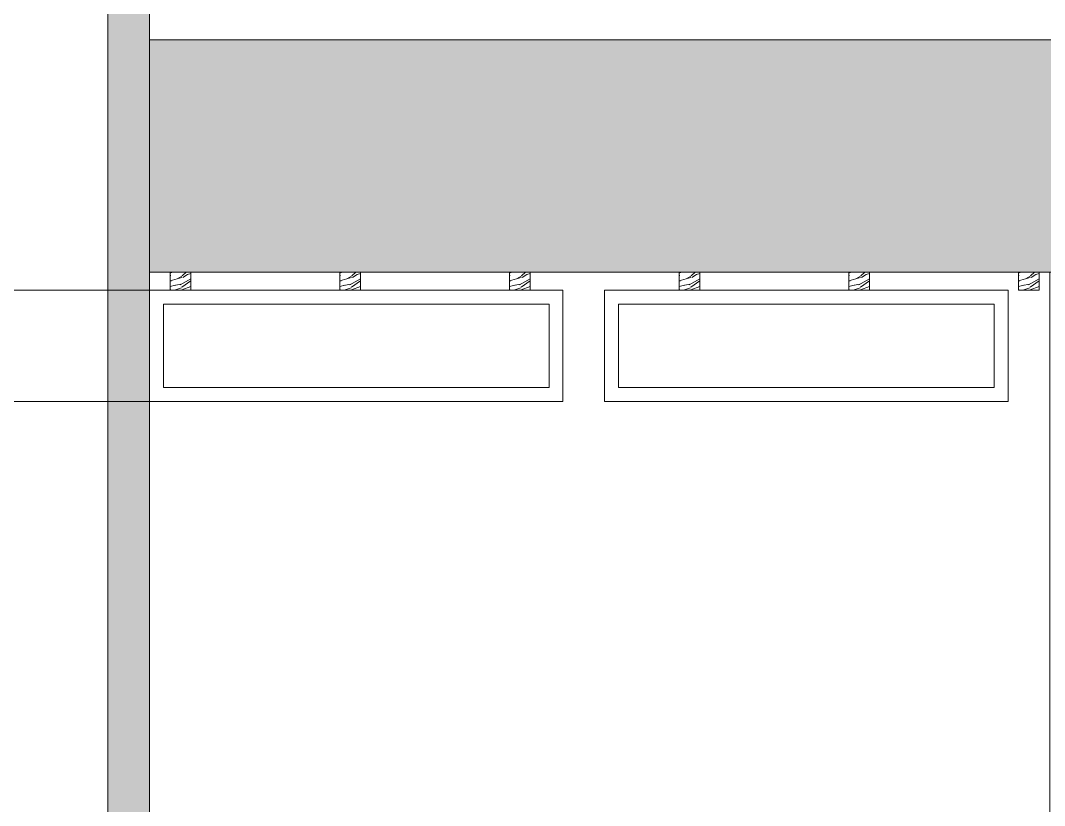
# Model space of a CAD drawing. Header units: metres. Extents: x -197 to 1099, y -24 to 14.
# Drawn here: x 732.707 to 736.388, y 0.597 to 3.42 of the extents above; entities that cross this region are included whole.
import ezdxf

# ---------------------------------------------------------------- set-up
doc = ezdxf.new("R2010")
doc.units = ezdxf.units.M
doc.header["$LTSCALE"] = 0.001
doc.linetypes.add('HIDDENX2', pattern=[19.05, 12.7, -6.35])
for name, color, linetype, lineweight, true_color in [('Jach-Anotaciones-CalidaddeLínea  0.13', 7, 'Continuous', 13, 0x000000), ('Jach-Anotaciones-CalidaddeLínea 0.09', 7, 'Continuous', 9, 0x000000), ('Jach-Anotaciones-CalidaddeLínea 0.18', 7, 'Continuous', 18, 0x000000), ('Jach-Anotaciones-Hatch-Lum100%', 7, 'Continuous', 13, 0x000000), ('Jach-Anotaciones-Hatch-Lum50%', 9, 'Continuous', 13, 0x808080), ('JACH-Arq-Lineas-Proyeccion Niveles cortes', 9, 'HIDDENX2', 13, 0x808080)]:
    doc.layers.add(name, color=color, linetype=linetype, lineweight=lineweight, true_color=true_color)

msp = doc.modelspace()

# ---------------------------------------------------------------- hatches: boundary and pattern name
at = {"layer": 'Jach-Anotaciones-Hatch-Lum100%', "ltscale": 100}
h = msp.add_hatch(color=256, dxfattribs=at)
h.dxf.hatch_style = 1
h.paths.add_polyline_path([(733.02077, 3.5), (733.17077, 3.5), (733.17077, -0.3), (733.02077, -0.3)])
at = {"layer": 'Jach-Anotaciones-Hatch-Lum50%', "ltscale": 100}
h = msp.add_hatch(dxfattribs=at)
h.set_pattern_fill('WOOD_01', color=256, scale=0.2, angle=30, pattern_type=2)
h.set_pattern_definition([(30, (305.64012, 0.2061), (-0.1, 0.17320508), [0.04, -0.16]), (38.9726, (305.695848, 0.113569), (0.93923072707, 0.77320467243), [0.0384708, -3.8086058]), (35.7105, (305.688116, 0.122962), (1.4588472062, 1.0732025879), [0.0401996, -1.9697752]), (14.5779, (305.658116, 0.174923), (2.20525453897, 0.58038690266), [0.0601664, -5.9564754]), (23.6599, (305.62858, 0.23408), (0.1732049312, 0.1000003855), [0.0362216, -1.7748552]), (15.0686, (305.690776, 0.138354), (0.7928201585, 0.22679520083), [0.0310484, -3.0737864]), (18.6901, (305.572155, 0.203813), (0.1732050942, 0.1000000934), [0.0815844, -0.9382194]), (35.7105, (305.704848, 0.09798), (1.4588472062, 1.0732025879), [0.0200998, -1.989875]), (30, (305.66112, 0.16973), (-0.1, 0.17320508), [0.02, -0.18]), (30, (305.61448, 0.17051), (-0.1, 0.17320508), [0.06, -0.14]), (41.3099, (305.634116, 0.216492), (0.59282054, 0.573204614), [0.020396, -0.9994078]), (32.7263, (305.653796, 0.142406), (3.36410206446, 2.1732044205), [0.0420476, -4.1627116]), (22.4054, (305.665456, 0.14221), (1.4856399898, 0.6267959991), [0.0302654, -2.9962834]), (30, (305.6948, 0.0714), (-0.1, 0.17320508), [0.04, -0.16]), (28.8309, (305.682475, 0.052732), (0.173205035693, 0.10000015135), [0.0980204, -9.70402]), (30, (305.60748, 0.18264), (-0.1, 0.17320508), [0.02, -0.18]), (30, (305.6168, 0.2065), (-0.1, 0.17320508), [0.02, -0.18]), (30, (305.52985, 0.17708), (-0.1, 0.17320508), [0.03, -0.17]), (20.5377, (305.57162, 0.21274), (0.1732050554, 0.1000000749), [0.0608276, -1.1557248]), (30, (305.5162, 0.18074), (-0.1, 0.17320508), [0.04, -0.16]), (30, (305.58714, 0.01386), (-0.1, 0.17320508), [0.022, -0.178]), (30, (305.67048, 0.07352), (-0.1, 0.17320508), [0.02, -0.18]), (30, (305.57914, 0.02771), (-0.1, 0.17320508), [0.042, -0.158]), (35.4403, (305.661475, 0.089105), (1.63205127745, 1.17320414736), [0.04219, -4.1768144]), (30, (305.6552, 0.10396), (-0.1, 0.17320508), [0.038, -0.162]), (30, (305.56314, 0.05543), (-0.1, 0.17320508), [0.022, -0.178]), (28.8309, (305.567925, 0.0951384), (0.173205035693, 0.10000015135), [0.0980204, -9.70402]), (30, (305.57451, 0.11973), (-0.1, 0.17320508), [0.02, -0.18]), (30, (305.5542, 0.11492), (-0.1, 0.17320508), [0.02, -0.18]), (30, (305.62348, 0.15492), (-0.1, 0.17320508), [0.04, -0.16]), (30, (305.58683, 0.13839), (-0.1, 0.17320508), [0.02, -0.18]), (30, (305.5402, 0.13917), (-0.1, 0.17320508), [0.04, -0.16]), (49.6538, (305.628958, 0.093426), (1.50525647452, 1.79281940855), [0.0297322, -2.9434812]), (41.3099, (305.571514, 0.124923), (0.59282054, 0.573204614), [0.020396, -0.9994078]), (41.3099, (305.645796, 0.156263), (0.59282054, 0.573204614), [0.020396, -0.9994078]), (35.7105, (305.555834, 0.19208), (1.4588472062, 1.0732025879), [0.0200998, -1.989875]), (19.6952, (305.49514, 0.173205), (1.1392299502, 0.4267958355), [0.0223606, -2.213707]), (18.6901, (305.606193, 0.024856), (0.1732050942, 0.1000000934), [0.020396, -0.9994078]), (120, (305.62551, 0.0314), (-0.17320508, -0.1), [0, -0.2]), (16.6076, (305.53314, 0.107387), (3.34448336513, 1.00718497651), [0.043174, -4.2742308]), (41.3099, (305.624796, 0.192636), (0.59282054, 0.573204614), [0.020396, -0.9994078]), (40.3048, (305.687796, 0.083517), (0.7660257626, 0.6732043744), [0.0223606, -2.213707]), (18.6901, (305.591834, 0.129727), (0.1732050942, 0.1000000934), [0.020396, -0.9994078]), (18.6901, (305.604155, 0.148387), (0.1732050942, 0.1000000934), [0.020396, -0.9994078]), (11.5651, (305.54314, 0.090067), (0.173204928, 0.1000001815), [0.0252982, -0.6071572]), (15.9638, (305.528193, 0.159956), (0.173204888, 0.100000176), [0.0824622, -0.7421588]), (13.3008, (305.555834, 0.19208), (1.4124349312, 0.3535909199), [0.0626418, -2.025419]), (30, (305.55083, 0.20074), (-0.1, 0.17320508), [0.024, -0.176]), (15.9638, (305.615514, 0.048713), (0.173204888, 0.100000176), [0.0824622, -0.7421588]), (15.9638, (305.591193, 0.050837), (0.173204888, 0.100000176), [0.0824622, -0.7421588]), (15.9638, (305.582193, 0.066426), (0.173204888, 0.100000176), [0.0824622, -0.7421588]), (19.6952, (305.51914, 0.131636), (1.1392299502, 0.4267958355), [0.0223606, -2.213707]), (15.9638, (305.574834, 0.15917), (0.173204888, 0.100000176), [0.041231, -0.78339]), (19.6952, (305.55114, 0.07621), (1.1392299502, 0.4267958355), [0.0223606, -2.213707]), (27.6141, (305.648207, 0.116086), (0.17320494875, 0.10000020701), [0.0480416, -4.756123]), (19.6952, (305.611155, 0.136263), (1.1392299502, 0.4267958355), [0.0223606, -2.213707]), (42.5288, (305.632207, 0.143799), (0.5928204755, 0.573205008), [0.018439, -1.8254698]), (19.5626, (305.5561404, 0.06755), (2.10525436768, 0.75359234531), [0.0772788, -7.650591]), (21.8699, (305.628958, 0.093426), (0.1732050116, 0.0999999042), [0.0282842, -1.3859292]), (34.7636, (305.572193, 0.083746), (1.80525673466, 1.27320359476), [0.0481664, -2.3601524]), (30, (305.61176, 0.11121), (-0.1, 0.17320508), [0.062, -0.138]), (14.7449, (305.50614, 0.154153), (0.7928201053, 0.2267951812), [0.0228036, -2.2575472]), (20.5377, (305.625514, 0.031392), (0.1732050554, 0.1000000749), [0.0608276, -1.1557248]), (10.0169, (305.56814, 0.046765), (0.619615154, 0.1267950243), [0.0234094, -2.3175304]), (30, (305.64944, 0.22996), (-0.1, 0.17320508), [0.01, -0.19]), (30, (305.69344, 0.15375), (-0.1, 0.17320508), [0.02, -0.18]), (41.3099, (305.729437, 0.091392), (0.59282054, 0.573204614), [0.020396, -0.9994078]), (30, (305.72117, 0.10971), (-0.1, 0.17320508), [0.036, -0.164]), (13.3008, (305.666437, 0.200512), (1.4124349312, 0.3535909199), [0.0208806, -2.0671802]), (18.0207, (305.6891686, 0.1651384), (3.69100623785, 1.20698950949), [0.0368014, -6.7101288]), (120, (305.72944, 0.0914), (-0.17320508, -0.1), [0, -0.2]), (30, (305.74476, 0.10486), (-0.1, 0.17320508), [0.018, -0.182]), (30, (305.72576, 0.13777), (-0.1, 0.17320508), [0.018, -0.182]), (30, (305.72076, 0.14643), (-0.1, 0.17320508), [0.018, -0.182]), (6.0376, (305.686757, 0.205315), (1.5124342352, 0.1803870725), [0.0196978, -1.9500724]), (18.5163, (305.674757, 0.2261), (0.966040948051, 0.32676798933), [0.0183676, -13.043105]), (11.5651, (305.71076, 0.163746), (0.173204928, 0.1000001815), [0.0189736, -0.6134816]), (17.4712, (305.661757, 0.248617), (0.9660254196, 0.32679502), [0.018439, -1.8254698])])
h.paths.add_polyline_path([(733.24437, 2.51458), (733.31937, 2.51458), (733.31937, 2.45), (733.24437, 2.45)])
h = msp.add_hatch(dxfattribs=at)
h.set_pattern_fill('WOOD_01', color=256, scale=0.2, angle=30, pattern_type=2)
h.set_pattern_definition([(30, (306.25012, 0.2061), (-0.1, 0.17320508), [0.04, -0.16]), (38.9726, (306.305848, 0.113569), (0.93923072707, 0.77320467243), [0.0384708, -3.8086058]), (35.7105, (306.298116, 0.122962), (1.4588472062, 1.0732025879), [0.0401996, -1.9697752]), (14.5779, (306.268116, 0.174923), (2.20525453897, 0.58038690266), [0.0601664, -5.9564754]), (23.6599, (306.23858, 0.23408), (0.1732049312, 0.1000003855), [0.0362216, -1.7748552]), (15.0686, (306.300776, 0.138354), (0.7928201585, 0.22679520083), [0.0310484, -3.0737864]), (18.6901, (306.182155, 0.203813), (0.1732050942, 0.1000000934), [0.0815844, -0.9382194]), (35.7105, (306.314848, 0.09798), (1.4588472062, 1.0732025879), [0.0200998, -1.989875]), (30, (306.27112, 0.16973), (-0.1, 0.17320508), [0.02, -0.18]), (30, (306.22448, 0.17051), (-0.1, 0.17320508), [0.06, -0.14]), (41.3099, (306.244116, 0.216492), (0.59282054, 0.573204614), [0.020396, -0.9994078]), (32.7263, (306.263796, 0.142406), (3.36410206446, 2.1732044205), [0.0420476, -4.1627116]), (22.4054, (306.275456, 0.14221), (1.4856399898, 0.6267959991), [0.0302654, -2.9962834]), (30, (306.3048, 0.0714), (-0.1, 0.17320508), [0.04, -0.16]), (28.8309, (306.292475, 0.052732), (0.173205035693, 0.10000015135), [0.0980204, -9.70402]), (30, (306.21748, 0.18264), (-0.1, 0.17320508), [0.02, -0.18]), (30, (306.2268, 0.2065), (-0.1, 0.17320508), [0.02, -0.18]), (30, (306.13985, 0.17708), (-0.1, 0.17320508), [0.03, -0.17]), (20.5377, (306.18162, 0.21274), (0.1732050554, 0.1000000749), [0.0608276, -1.1557248]), (30, (306.1262, 0.18074), (-0.1, 0.17320508), [0.04, -0.16]), (30, (306.19714, 0.01386), (-0.1, 0.17320508), [0.022, -0.178]), (30, (306.28048, 0.07352), (-0.1, 0.17320508), [0.02, -0.18]), (30, (306.18914, 0.02771), (-0.1, 0.17320508), [0.042, -0.158]), (35.4403, (306.271475, 0.089105), (1.63205127745, 1.17320414736), [0.04219, -4.1768144]), (30, (306.2652, 0.10396), (-0.1, 0.17320508), [0.038, -0.162]), (30, (306.17314, 0.05543), (-0.1, 0.17320508), [0.022, -0.178]), (28.8309, (306.177925, 0.0951384), (0.173205035693, 0.10000015135), [0.0980204, -9.70402]), (30, (306.18451, 0.11973), (-0.1, 0.17320508), [0.02, -0.18]), (30, (306.1642, 0.11492), (-0.1, 0.17320508), [0.02, -0.18]), (30, (306.23348, 0.15492), (-0.1, 0.17320508), [0.04, -0.16]), (30, (306.19683, 0.13839), (-0.1, 0.17320508), [0.02, -0.18]), (30, (306.1502, 0.13917), (-0.1, 0.17320508), [0.04, -0.16]), (49.6538, (306.238958, 0.093426), (1.50525647452, 1.79281940855), [0.0297322, -2.9434812]), (41.3099, (306.181514, 0.124923), (0.59282054, 0.573204614), [0.020396, -0.9994078]), (41.3099, (306.255796, 0.156263), (0.59282054, 0.573204614), [0.020396, -0.9994078]), (35.7105, (306.165834, 0.19208), (1.4588472062, 1.0732025879), [0.0200998, -1.989875]), (19.6952, (306.10514, 0.173205), (1.1392299502, 0.4267958355), [0.0223606, -2.213707]), (18.6901, (306.216193, 0.024856), (0.1732050942, 0.1000000934), [0.020396, -0.9994078]), (120, (306.23551, 0.0314), (-0.17320508, -0.1), [0, -0.2]), (16.6076, (306.14314, 0.107387), (3.34448336513, 1.00718497651), [0.043174, -4.2742308]), (41.3099, (306.234796, 0.192636), (0.59282054, 0.573204614), [0.020396, -0.9994078]), (40.3048, (306.297796, 0.083517), (0.7660257626, 0.6732043744), [0.0223606, -2.213707]), (18.6901, (306.201834, 0.129727), (0.1732050942, 0.1000000934), [0.020396, -0.9994078]), (18.6901, (306.214155, 0.148387), (0.1732050942, 0.1000000934), [0.020396, -0.9994078]), (11.5651, (306.15314, 0.090067), (0.173204928, 0.1000001815), [0.0252982, -0.6071572]), (15.9638, (306.138193, 0.159956), (0.173204888, 0.100000176), [0.0824622, -0.7421588]), (13.3008, (306.165834, 0.19208), (1.4124349312, 0.3535909199), [0.0626418, -2.025419]), (30, (306.16083, 0.20074), (-0.1, 0.17320508), [0.024, -0.176]), (15.9638, (306.225514, 0.048713), (0.173204888, 0.100000176), [0.0824622, -0.7421588]), (15.9638, (306.201193, 0.050837), (0.173204888, 0.100000176), [0.0824622, -0.7421588]), (15.9638, (306.192193, 0.066426), (0.173204888, 0.100000176), [0.0824622, -0.7421588]), (19.6952, (306.12914, 0.131636), (1.1392299502, 0.4267958355), [0.0223606, -2.213707]), (15.9638, (306.184834, 0.15917), (0.173204888, 0.100000176), [0.041231, -0.78339]), (19.6952, (306.16114, 0.07621), (1.1392299502, 0.4267958355), [0.0223606, -2.213707]), (27.6141, (306.258207, 0.116086), (0.17320494875, 0.10000020701), [0.0480416, -4.756123]), (19.6952, (306.221155, 0.136263), (1.1392299502, 0.4267958355), [0.0223606, -2.213707]), (42.5288, (306.242207, 0.143799), (0.5928204755, 0.573205008), [0.018439, -1.8254698]), (19.5626, (306.1661404, 0.06755), (2.10525436768, 0.75359234531), [0.0772788, -7.650591]), (21.8699, (306.238958, 0.093426), (0.1732050116, 0.0999999042), [0.0282842, -1.3859292]), (34.7636, (306.182193, 0.083746), (1.80525673466, 1.27320359476), [0.0481664, -2.3601524]), (30, (306.22176, 0.11121), (-0.1, 0.17320508), [0.062, -0.138]), (14.7449, (306.11614, 0.154153), (0.7928201053, 0.2267951812), [0.0228036, -2.2575472]), (20.5377, (306.235514, 0.031392), (0.1732050554, 0.1000000749), [0.0608276, -1.1557248]), (10.0169, (306.17814, 0.046765), (0.619615154, 0.1267950243), [0.0234094, -2.3175304]), (30, (306.25944, 0.22996), (-0.1, 0.17320508), [0.01, -0.19]), (30, (306.30344, 0.15375), (-0.1, 0.17320508), [0.02, -0.18]), (41.3099, (306.339437, 0.091392), (0.59282054, 0.573204614), [0.020396, -0.9994078]), (30, (306.33117, 0.10971), (-0.1, 0.17320508), [0.036, -0.164]), (13.3008, (306.276437, 0.200512), (1.4124349312, 0.3535909199), [0.0208806, -2.0671802]), (18.0207, (306.2991686, 0.1651384), (3.69100623785, 1.20698950949), [0.0368014, -6.7101288]), (120, (306.33944, 0.0914), (-0.17320508, -0.1), [0, -0.2]), (30, (306.35476, 0.10486), (-0.1, 0.17320508), [0.018, -0.182]), (30, (306.33576, 0.13777), (-0.1, 0.17320508), [0.018, -0.182]), (30, (306.33076, 0.14643), (-0.1, 0.17320508), [0.018, -0.182]), (6.0376, (306.296757, 0.205315), (1.5124342352, 0.1803870725), [0.0196978, -1.9500724]), (18.5163, (306.284757, 0.2261), (0.966040948051, 0.32676798933), [0.0183676, -13.043105]), (11.5651, (306.32076, 0.163746), (0.173204928, 0.1000001815), [0.0189736, -0.6134816]), (17.4712, (306.271757, 0.248617), (0.9660254196, 0.32679502), [0.018439, -1.8254698])])
h.paths.add_polyline_path([(733.85437, 2.51458), (733.92937, 2.51458), (733.92937, 2.45), (733.85437, 2.45)])
h = msp.add_hatch(dxfattribs=at)
h.set_pattern_fill('WOOD_01', color=256, scale=0.2, angle=30, pattern_type=2)
h.set_pattern_definition([(30, (306.86012, 0.2061), (-0.1, 0.17320508), [0.04, -0.16]), (38.9726, (306.915848, 0.113569), (0.93923072707, 0.77320467243), [0.0384708, -3.8086058]), (35.7105, (306.908116, 0.122962), (1.4588472062, 1.0732025879), [0.0401996, -1.9697752]), (14.5779, (306.878116, 0.174923), (2.20525453897, 0.58038690266), [0.0601664, -5.9564754]), (23.6599, (306.84858, 0.23408), (0.1732049312, 0.1000003855), [0.0362216, -1.7748552]), (15.0686, (306.910776, 0.138354), (0.7928201585, 0.22679520083), [0.0310484, -3.0737864]), (18.6901, (306.792155, 0.203813), (0.1732050942, 0.1000000934), [0.0815844, -0.9382194]), (35.7105, (306.924848, 0.09798), (1.4588472062, 1.0732025879), [0.0200998, -1.989875]), (30, (306.88112, 0.16973), (-0.1, 0.17320508), [0.02, -0.18]), (30, (306.83448, 0.17051), (-0.1, 0.17320508), [0.06, -0.14]), (41.3099, (306.854116, 0.216492), (0.59282054, 0.573204614), [0.020396, -0.9994078]), (32.7263, (306.873796, 0.142406), (3.36410206446, 2.1732044205), [0.0420476, -4.1627116]), (22.4054, (306.885456, 0.14221), (1.4856399898, 0.6267959991), [0.0302654, -2.9962834]), (30, (306.9148, 0.0714), (-0.1, 0.17320508), [0.04, -0.16]), (28.8309, (306.902475, 0.052732), (0.173205035693, 0.10000015135), [0.0980204, -9.70402]), (30, (306.82748, 0.18264), (-0.1, 0.17320508), [0.02, -0.18]), (30, (306.8368, 0.2065), (-0.1, 0.17320508), [0.02, -0.18]), (30, (306.74985, 0.17708), (-0.1, 0.17320508), [0.03, -0.17]), (20.5377, (306.79162, 0.21274), (0.1732050554, 0.1000000749), [0.0608276, -1.1557248]), (30, (306.7362, 0.18074), (-0.1, 0.17320508), [0.04, -0.16]), (30, (306.80714, 0.01386), (-0.1, 0.17320508), [0.022, -0.178]), (30, (306.89048, 0.07352), (-0.1, 0.17320508), [0.02, -0.18]), (30, (306.79914, 0.02771), (-0.1, 0.17320508), [0.042, -0.158]), (35.4403, (306.881475, 0.089105), (1.63205127745, 1.17320414736), [0.04219, -4.1768144]), (30, (306.8752, 0.10396), (-0.1, 0.17320508), [0.038, -0.162]), (30, (306.78314, 0.05543), (-0.1, 0.17320508), [0.022, -0.178]), (28.8309, (306.787925, 0.0951384), (0.173205035693, 0.10000015135), [0.0980204, -9.70402]), (30, (306.79451, 0.11973), (-0.1, 0.17320508), [0.02, -0.18]), (30, (306.7742, 0.11492), (-0.1, 0.17320508), [0.02, -0.18]), (30, (306.84348, 0.15492), (-0.1, 0.17320508), [0.04, -0.16]), (30, (306.80683, 0.13839), (-0.1, 0.17320508), [0.02, -0.18]), (30, (306.7602, 0.13917), (-0.1, 0.17320508), [0.04, -0.16]), (49.6538, (306.848958, 0.093426), (1.50525647452, 1.79281940855), [0.0297322, -2.9434812]), (41.3099, (306.791514, 0.124923), (0.59282054, 0.573204614), [0.020396, -0.9994078]), (41.3099, (306.865796, 0.156263), (0.59282054, 0.573204614), [0.020396, -0.9994078]), (35.7105, (306.775834, 0.19208), (1.4588472062, 1.0732025879), [0.0200998, -1.989875]), (19.6952, (306.71514, 0.173205), (1.1392299502, 0.4267958355), [0.0223606, -2.213707]), (18.6901, (306.826193, 0.024856), (0.1732050942, 0.1000000934), [0.020396, -0.9994078]), (120, (306.84551, 0.0314), (-0.17320508, -0.1), [0, -0.2]), (16.6076, (306.75314, 0.107387), (3.34448336513, 1.00718497651), [0.043174, -4.2742308]), (41.3099, (306.844796, 0.192636), (0.59282054, 0.573204614), [0.020396, -0.9994078]), (40.3048, (306.907796, 0.083517), (0.7660257626, 0.6732043744), [0.0223606, -2.213707]), (18.6901, (306.811834, 0.129727), (0.1732050942, 0.1000000934), [0.020396, -0.9994078]), (18.6901, (306.824155, 0.148387), (0.1732050942, 0.1000000934), [0.020396, -0.9994078]), (11.5651, (306.76314, 0.090067), (0.173204928, 0.1000001815), [0.0252982, -0.6071572]), (15.9638, (306.748193, 0.159956), (0.173204888, 0.100000176), [0.0824622, -0.7421588]), (13.3008, (306.775834, 0.19208), (1.4124349312, 0.3535909199), [0.0626418, -2.025419]), (30, (306.77083, 0.20074), (-0.1, 0.17320508), [0.024, -0.176]), (15.9638, (306.835514, 0.048713), (0.173204888, 0.100000176), [0.0824622, -0.7421588]), (15.9638, (306.811193, 0.050837), (0.173204888, 0.100000176), [0.0824622, -0.7421588]), (15.9638, (306.802193, 0.066426), (0.173204888, 0.100000176), [0.0824622, -0.7421588]), (19.6952, (306.73914, 0.131636), (1.1392299502, 0.4267958355), [0.0223606, -2.213707]), (15.9638, (306.794834, 0.15917), (0.173204888, 0.100000176), [0.041231, -0.78339]), (19.6952, (306.77114, 0.07621), (1.1392299502, 0.4267958355), [0.0223606, -2.213707]), (27.6141, (306.868207, 0.116086), (0.17320494875, 0.10000020701), [0.0480416, -4.756123]), (19.6952, (306.831155, 0.136263), (1.1392299502, 0.4267958355), [0.0223606, -2.213707]), (42.5288, (306.852207, 0.143799), (0.5928204755, 0.573205008), [0.018439, -1.8254698]), (19.5626, (306.7761404, 0.06755), (2.10525436768, 0.75359234531), [0.0772788, -7.650591]), (21.8699, (306.848958, 0.093426), (0.1732050116, 0.0999999042), [0.0282842, -1.3859292]), (34.7636, (306.792193, 0.083746), (1.80525673466, 1.27320359476), [0.0481664, -2.3601524]), (30, (306.83176, 0.11121), (-0.1, 0.17320508), [0.062, -0.138]), (14.7449, (306.72614, 0.154153), (0.7928201053, 0.2267951812), [0.0228036, -2.2575472]), (20.5377, (306.845514, 0.031392), (0.1732050554, 0.1000000749), [0.0608276, -1.1557248]), (10.0169, (306.78814, 0.046765), (0.619615154, 0.1267950243), [0.0234094, -2.3175304]), (30, (306.86944, 0.22996), (-0.1, 0.17320508), [0.01, -0.19]), (30, (306.91344, 0.15375), (-0.1, 0.17320508), [0.02, -0.18]), (41.3099, (306.949437, 0.091392), (0.59282054, 0.573204614), [0.020396, -0.9994078]), (30, (306.94117, 0.10971), (-0.1, 0.17320508), [0.036, -0.164]), (13.3008, (306.886437, 0.200512), (1.4124349312, 0.3535909199), [0.0208806, -2.0671802]), (18.0207, (306.9091686, 0.1651384), (3.69100623785, 1.20698950949), [0.0368014, -6.7101288]), (120, (306.94944, 0.0914), (-0.17320508, -0.1), [0, -0.2]), (30, (306.96476, 0.10486), (-0.1, 0.17320508), [0.018, -0.182]), (30, (306.94576, 0.13777), (-0.1, 0.17320508), [0.018, -0.182]), (30, (306.94076, 0.14643), (-0.1, 0.17320508), [0.018, -0.182]), (6.0376, (306.906757, 0.205315), (1.5124342352, 0.1803870725), [0.0196978, -1.9500724]), (18.5163, (306.894757, 0.2261), (0.966040948051, 0.32676798933), [0.0183676, -13.043105]), (11.5651, (306.93076, 0.163746), (0.173204928, 0.1000001815), [0.0189736, -0.6134816]), (17.4712, (306.881757, 0.248617), (0.9660254196, 0.32679502), [0.018439, -1.8254698])])
h.paths.add_polyline_path([(734.46437, 2.51458), (734.53937, 2.51458), (734.53937, 2.45), (734.46437, 2.45)])
h = msp.add_hatch(dxfattribs=at)
h.set_pattern_fill('WOOD_01', color=256, scale=0.2, angle=30, pattern_type=2)
h.set_pattern_definition([(30, (307.47012, 0.2061), (-0.1, 0.17320508), [0.04, -0.16]), (38.9726, (307.525848, 0.113569), (0.93923072707, 0.77320467243), [0.0384708, -3.8086058]), (35.7105, (307.518116, 0.122962), (1.4588472062, 1.0732025879), [0.0401996, -1.9697752]), (14.5779, (307.488116, 0.174923), (2.20525453897, 0.58038690266), [0.0601664, -5.9564754]), (23.6599, (307.45858, 0.23408), (0.1732049312, 0.1000003855), [0.0362216, -1.7748552]), (15.0686, (307.520776, 0.138354), (0.7928201585, 0.22679520083), [0.0310484, -3.0737864]), (18.6901, (307.402155, 0.203813), (0.1732050942, 0.1000000934), [0.0815844, -0.9382194]), (35.7105, (307.534848, 0.09798), (1.4588472062, 1.0732025879), [0.0200998, -1.989875]), (30, (307.49112, 0.16973), (-0.1, 0.17320508), [0.02, -0.18]), (30, (307.44448, 0.17051), (-0.1, 0.17320508), [0.06, -0.14]), (41.3099, (307.464116, 0.216492), (0.59282054, 0.573204614), [0.020396, -0.9994078]), (32.7263, (307.483796, 0.142406), (3.36410206446, 2.1732044205), [0.0420476, -4.1627116]), (22.4054, (307.495456, 0.14221), (1.4856399898, 0.6267959991), [0.0302654, -2.9962834]), (30, (307.5248, 0.0714), (-0.1, 0.17320508), [0.04, -0.16]), (28.8309, (307.512475, 0.052732), (0.173205035693, 0.10000015135), [0.0980204, -9.70402]), (30, (307.43748, 0.18264), (-0.1, 0.17320508), [0.02, -0.18]), (30, (307.4468, 0.2065), (-0.1, 0.17320508), [0.02, -0.18]), (30, (307.35985, 0.17708), (-0.1, 0.17320508), [0.03, -0.17]), (20.5377, (307.40162, 0.21274), (0.1732050554, 0.1000000749), [0.0608276, -1.1557248]), (30, (307.3462, 0.18074), (-0.1, 0.17320508), [0.04, -0.16]), (30, (307.41714, 0.01386), (-0.1, 0.17320508), [0.022, -0.178]), (30, (307.50048, 0.07352), (-0.1, 0.17320508), [0.02, -0.18]), (30, (307.40914, 0.02771), (-0.1, 0.17320508), [0.042, -0.158]), (35.4403, (307.491475, 0.089105), (1.63205127745, 1.17320414736), [0.04219, -4.1768144]), (30, (307.4852, 0.10396), (-0.1, 0.17320508), [0.038, -0.162]), (30, (307.39314, 0.05543), (-0.1, 0.17320508), [0.022, -0.178]), (28.8309, (307.397925, 0.0951384), (0.173205035693, 0.10000015135), [0.0980204, -9.70402]), (30, (307.40451, 0.11973), (-0.1, 0.17320508), [0.02, -0.18]), (30, (307.3842, 0.11492), (-0.1, 0.17320508), [0.02, -0.18]), (30, (307.45348, 0.15492), (-0.1, 0.17320508), [0.04, -0.16]), (30, (307.41683, 0.13839), (-0.1, 0.17320508), [0.02, -0.18]), (30, (307.3702, 0.13917), (-0.1, 0.17320508), [0.04, -0.16]), (49.6538, (307.458958, 0.093426), (1.50525647452, 1.79281940855), [0.0297322, -2.9434812]), (41.3099, (307.401514, 0.124923), (0.59282054, 0.573204614), [0.020396, -0.9994078]), (41.3099, (307.475796, 0.156263), (0.59282054, 0.573204614), [0.020396, -0.9994078]), (35.7105, (307.385834, 0.19208), (1.4588472062, 1.0732025879), [0.0200998, -1.989875]), (19.6952, (307.32514, 0.173205), (1.1392299502, 0.4267958355), [0.0223606, -2.213707]), (18.6901, (307.436193, 0.024856), (0.1732050942, 0.1000000934), [0.020396, -0.9994078]), (120, (307.45551, 0.0314), (-0.17320508, -0.1), [0, -0.2]), (16.6076, (307.36314, 0.107387), (3.34448336513, 1.00718497651), [0.043174, -4.2742308]), (41.3099, (307.454796, 0.192636), (0.59282054, 0.573204614), [0.020396, -0.9994078]), (40.3048, (307.517796, 0.083517), (0.7660257626, 0.6732043744), [0.0223606, -2.213707]), (18.6901, (307.421834, 0.129727), (0.1732050942, 0.1000000934), [0.020396, -0.9994078]), (18.6901, (307.434155, 0.148387), (0.1732050942, 0.1000000934), [0.020396, -0.9994078]), (11.5651, (307.37314, 0.090067), (0.173204928, 0.1000001815), [0.0252982, -0.6071572]), (15.9638, (307.358193, 0.159956), (0.173204888, 0.100000176), [0.0824622, -0.7421588]), (13.3008, (307.385834, 0.19208), (1.4124349312, 0.3535909199), [0.0626418, -2.025419]), (30, (307.38083, 0.20074), (-0.1, 0.17320508), [0.024, -0.176]), (15.9638, (307.445514, 0.048713), (0.173204888, 0.100000176), [0.0824622, -0.7421588]), (15.9638, (307.421193, 0.050837), (0.173204888, 0.100000176), [0.0824622, -0.7421588]), (15.9638, (307.412193, 0.066426), (0.173204888, 0.100000176), [0.0824622, -0.7421588]), (19.6952, (307.34914, 0.131636), (1.1392299502, 0.4267958355), [0.0223606, -2.213707]), (15.9638, (307.404834, 0.15917), (0.173204888, 0.100000176), [0.041231, -0.78339]), (19.6952, (307.38114, 0.07621), (1.1392299502, 0.4267958355), [0.0223606, -2.213707]), (27.6141, (307.478207, 0.116086), (0.17320494875, 0.10000020701), [0.0480416, -4.756123]), (19.6952, (307.441155, 0.136263), (1.1392299502, 0.4267958355), [0.0223606, -2.213707]), (42.5288, (307.462207, 0.143799), (0.5928204755, 0.573205008), [0.018439, -1.8254698]), (19.5626, (307.3861404, 0.06755), (2.10525436768, 0.75359234531), [0.0772788, -7.650591]), (21.8699, (307.458958, 0.093426), (0.1732050116, 0.0999999042), [0.0282842, -1.3859292]), (34.7636, (307.402193, 0.083746), (1.80525673466, 1.27320359476), [0.0481664, -2.3601524]), (30, (307.44176, 0.11121), (-0.1, 0.17320508), [0.062, -0.138]), (14.7449, (307.33614, 0.154153), (0.7928201053, 0.2267951812), [0.0228036, -2.2575472]), (20.5377, (307.455514, 0.031392), (0.1732050554, 0.1000000749), [0.0608276, -1.1557248]), (10.0169, (307.39814, 0.046765), (0.619615154, 0.1267950243), [0.0234094, -2.3175304]), (30, (307.47944, 0.22996), (-0.1, 0.17320508), [0.01, -0.19]), (30, (307.52344, 0.15375), (-0.1, 0.17320508), [0.02, -0.18]), (41.3099, (307.559437, 0.091392), (0.59282054, 0.573204614), [0.020396, -0.9994078]), (30, (307.55117, 0.10971), (-0.1, 0.17320508), [0.036, -0.164]), (13.3008, (307.496437, 0.200512), (1.4124349312, 0.3535909199), [0.0208806, -2.0671802]), (18.0207, (307.5191686, 0.1651384), (3.69100623785, 1.20698950949), [0.0368014, -6.7101288]), (120, (307.55944, 0.0914), (-0.17320508, -0.1), [0, -0.2]), (30, (307.57476, 0.10486), (-0.1, 0.17320508), [0.018, -0.182]), (30, (307.55576, 0.13777), (-0.1, 0.17320508), [0.018, -0.182]), (30, (307.55076, 0.14643), (-0.1, 0.17320508), [0.018, -0.182]), (6.0376, (307.516757, 0.205315), (1.5124342352, 0.1803870725), [0.0196978, -1.9500724]), (18.5163, (307.504757, 0.2261), (0.966040948051, 0.32676798933), [0.0183676, -13.043105]), (11.5651, (307.54076, 0.163746), (0.173204928, 0.1000001815), [0.0189736, -0.6134816]), (17.4712, (307.491757, 0.248617), (0.9660254196, 0.32679502), [0.018439, -1.8254698])])
h.paths.add_polyline_path([(735.07437, 2.51458), (735.14937, 2.51458), (735.14937, 2.45), (735.07437, 2.45)])
h = msp.add_hatch(dxfattribs=at)
h.set_pattern_fill('WOOD_01', color=256, scale=0.2, angle=30, pattern_type=2)
h.set_pattern_definition([(30, (308.08012, 0.2061), (-0.1, 0.17320508), [0.04, -0.16]), (38.9726, (308.135848, 0.113569), (0.93923072707, 0.77320467243), [0.0384708, -3.8086058]), (35.7105, (308.128116, 0.122962), (1.4588472062, 1.0732025879), [0.0401996, -1.9697752]), (14.5779, (308.098116, 0.174923), (2.20525453897, 0.58038690266), [0.0601664, -5.9564754]), (23.6599, (308.06858, 0.23408), (0.1732049312, 0.1000003855), [0.0362216, -1.7748552]), (15.0686, (308.130776, 0.138354), (0.7928201585, 0.22679520083), [0.0310484, -3.0737864]), (18.6901, (308.012155, 0.203813), (0.1732050942, 0.1000000934), [0.0815844, -0.9382194]), (35.7105, (308.144848, 0.09798), (1.4588472062, 1.0732025879), [0.0200998, -1.989875]), (30, (308.10112, 0.16973), (-0.1, 0.17320508), [0.02, -0.18]), (30, (308.05448, 0.17051), (-0.1, 0.17320508), [0.06, -0.14]), (41.3099, (308.074116, 0.216492), (0.59282054, 0.573204614), [0.020396, -0.9994078]), (32.7263, (308.093796, 0.142406), (3.36410206446, 2.1732044205), [0.0420476, -4.1627116]), (22.4054, (308.105456, 0.14221), (1.4856399898, 0.6267959991), [0.0302654, -2.9962834]), (30, (308.1348, 0.0714), (-0.1, 0.17320508), [0.04, -0.16]), (28.8309, (308.122475, 0.052732), (0.173205035693, 0.10000015135), [0.0980204, -9.70402]), (30, (308.04748, 0.18264), (-0.1, 0.17320508), [0.02, -0.18]), (30, (308.0568, 0.2065), (-0.1, 0.17320508), [0.02, -0.18]), (30, (307.96985, 0.17708), (-0.1, 0.17320508), [0.03, -0.17]), (20.5377, (308.01162, 0.21274), (0.1732050554, 0.1000000749), [0.0608276, -1.1557248]), (30, (307.9562, 0.18074), (-0.1, 0.17320508), [0.04, -0.16]), (30, (308.02714, 0.01386), (-0.1, 0.17320508), [0.022, -0.178]), (30, (308.11048, 0.07352), (-0.1, 0.17320508), [0.02, -0.18]), (30, (308.01914, 0.02771), (-0.1, 0.17320508), [0.042, -0.158]), (35.4403, (308.101475, 0.089105), (1.63205127745, 1.17320414736), [0.04219, -4.1768144]), (30, (308.0952, 0.10396), (-0.1, 0.17320508), [0.038, -0.162]), (30, (308.00314, 0.05543), (-0.1, 0.17320508), [0.022, -0.178]), (28.8309, (308.007925, 0.0951384), (0.173205035693, 0.10000015135), [0.0980204, -9.70402]), (30, (308.01451, 0.11973), (-0.1, 0.17320508), [0.02, -0.18]), (30, (307.9942, 0.11492), (-0.1, 0.17320508), [0.02, -0.18]), (30, (308.06348, 0.15492), (-0.1, 0.17320508), [0.04, -0.16]), (30, (308.02683, 0.13839), (-0.1, 0.17320508), [0.02, -0.18]), (30, (307.9802, 0.13917), (-0.1, 0.17320508), [0.04, -0.16]), (49.6538, (308.068958, 0.093426), (1.50525647452, 1.79281940855), [0.0297322, -2.9434812]), (41.3099, (308.011514, 0.124923), (0.59282054, 0.573204614), [0.020396, -0.9994078]), (41.3099, (308.085796, 0.156263), (0.59282054, 0.573204614), [0.020396, -0.9994078]), (35.7105, (307.995834, 0.19208), (1.4588472062, 1.0732025879), [0.0200998, -1.989875]), (19.6952, (307.93514, 0.173205), (1.1392299502, 0.4267958355), [0.0223606, -2.213707]), (18.6901, (308.046193, 0.024856), (0.1732050942, 0.1000000934), [0.020396, -0.9994078]), (120, (308.06551, 0.0314), (-0.17320508, -0.1), [0, -0.2]), (16.6076, (307.97314, 0.107387), (3.34448336513, 1.00718497651), [0.043174, -4.2742308]), (41.3099, (308.064796, 0.192636), (0.59282054, 0.573204614), [0.020396, -0.9994078]), (40.3048, (308.127796, 0.083517), (0.7660257626, 0.6732043744), [0.0223606, -2.213707]), (18.6901, (308.031834, 0.129727), (0.1732050942, 0.1000000934), [0.020396, -0.9994078]), (18.6901, (308.044155, 0.148387), (0.1732050942, 0.1000000934), [0.020396, -0.9994078]), (11.5651, (307.98314, 0.090067), (0.173204928, 0.1000001815), [0.0252982, -0.6071572]), (15.9638, (307.968193, 0.159956), (0.173204888, 0.100000176), [0.0824622, -0.7421588]), (13.3008, (307.995834, 0.19208), (1.4124349312, 0.3535909199), [0.0626418, -2.025419]), (30, (307.99083, 0.20074), (-0.1, 0.17320508), [0.024, -0.176]), (15.9638, (308.055514, 0.048713), (0.173204888, 0.100000176), [0.0824622, -0.7421588]), (15.9638, (308.031193, 0.050837), (0.173204888, 0.100000176), [0.0824622, -0.7421588]), (15.9638, (308.022193, 0.066426), (0.173204888, 0.100000176), [0.0824622, -0.7421588]), (19.6952, (307.95914, 0.131636), (1.1392299502, 0.4267958355), [0.0223606, -2.213707]), (15.9638, (308.014834, 0.15917), (0.173204888, 0.100000176), [0.041231, -0.78339]), (19.6952, (307.99114, 0.07621), (1.1392299502, 0.4267958355), [0.0223606, -2.213707]), (27.6141, (308.088207, 0.116086), (0.17320494875, 0.10000020701), [0.0480416, -4.756123]), (19.6952, (308.051155, 0.136263), (1.1392299502, 0.4267958355), [0.0223606, -2.213707]), (42.5288, (308.072207, 0.143799), (0.5928204755, 0.573205008), [0.018439, -1.8254698]), (19.5626, (307.9961404, 0.06755), (2.10525436768, 0.75359234531), [0.0772788, -7.650591]), (21.8699, (308.068958, 0.093426), (0.1732050116, 0.0999999042), [0.0282842, -1.3859292]), (34.7636, (308.012193, 0.083746), (1.80525673466, 1.27320359476), [0.0481664, -2.3601524]), (30, (308.05176, 0.11121), (-0.1, 0.17320508), [0.062, -0.138]), (14.7449, (307.94614, 0.154153), (0.7928201053, 0.2267951812), [0.0228036, -2.2575472]), (20.5377, (308.065514, 0.031392), (0.1732050554, 0.1000000749), [0.0608276, -1.1557248]), (10.0169, (308.00814, 0.046765), (0.619615154, 0.1267950243), [0.0234094, -2.3175304]), (30, (308.08944, 0.22996), (-0.1, 0.17320508), [0.01, -0.19]), (30, (308.13344, 0.15375), (-0.1, 0.17320508), [0.02, -0.18]), (41.3099, (308.169437, 0.091392), (0.59282054, 0.573204614), [0.020396, -0.9994078]), (30, (308.16117, 0.10971), (-0.1, 0.17320508), [0.036, -0.164]), (13.3008, (308.106437, 0.200512), (1.4124349312, 0.3535909199), [0.0208806, -2.0671802]), (18.0207, (308.1291686, 0.1651384), (3.69100623785, 1.20698950949), [0.0368014, -6.7101288]), (120, (308.16944, 0.0914), (-0.17320508, -0.1), [0, -0.2]), (30, (308.18476, 0.10486), (-0.1, 0.17320508), [0.018, -0.182]), (30, (308.16576, 0.13777), (-0.1, 0.17320508), [0.018, -0.182]), (30, (308.16076, 0.14643), (-0.1, 0.17320508), [0.018, -0.182]), (6.0376, (308.126757, 0.205315), (1.5124342352, 0.1803870725), [0.0196978, -1.9500724]), (18.5163, (308.114757, 0.2261), (0.966040948051, 0.32676798933), [0.0183676, -13.043105]), (11.5651, (308.15076, 0.163746), (0.173204928, 0.1000001815), [0.0189736, -0.6134816]), (17.4712, (308.101757, 0.248617), (0.9660254196, 0.32679502), [0.018439, -1.8254698])])
h.paths.add_polyline_path([(735.68437, 2.51458), (735.75937, 2.51458), (735.75937, 2.45), (735.68437, 2.45)])
h = msp.add_hatch(dxfattribs=at)
h.set_pattern_fill('WOOD_01', color=256, scale=0.2, angle=30, pattern_type=2)
h.set_pattern_definition([(30, (308.69012, 0.2061), (-0.1, 0.17320508), [0.04, -0.16]), (38.9726, (308.745848, 0.113569), (0.93923072707, 0.77320467243), [0.0384708, -3.8086058]), (35.7105, (308.738116, 0.122962), (1.4588472062, 1.0732025879), [0.0401996, -1.9697752]), (14.5779, (308.708116, 0.174923), (2.20525453897, 0.58038690266), [0.0601664, -5.9564754]), (23.6599, (308.67858, 0.23408), (0.1732049312, 0.1000003855), [0.0362216, -1.7748552]), (15.0686, (308.740776, 0.138354), (0.7928201585, 0.22679520083), [0.0310484, -3.0737864]), (18.6901, (308.622155, 0.203813), (0.1732050942, 0.1000000934), [0.0815844, -0.9382194]), (35.7105, (308.754848, 0.09798), (1.4588472062, 1.0732025879), [0.0200998, -1.989875]), (30, (308.71112, 0.16973), (-0.1, 0.17320508), [0.02, -0.18]), (30, (308.66448, 0.17051), (-0.1, 0.17320508), [0.06, -0.14]), (41.3099, (308.684116, 0.216492), (0.59282054, 0.573204614), [0.020396, -0.9994078]), (32.7263, (308.703796, 0.142406), (3.36410206446, 2.1732044205), [0.0420476, -4.1627116]), (22.4054, (308.715456, 0.14221), (1.4856399898, 0.6267959991), [0.0302654, -2.9962834]), (30, (308.7448, 0.0714), (-0.1, 0.17320508), [0.04, -0.16]), (28.8309, (308.732475, 0.052732), (0.173205035693, 0.10000015135), [0.0980204, -9.70402]), (30, (308.65748, 0.18264), (-0.1, 0.17320508), [0.02, -0.18]), (30, (308.6668, 0.2065), (-0.1, 0.17320508), [0.02, -0.18]), (30, (308.57985, 0.17708), (-0.1, 0.17320508), [0.03, -0.17]), (20.5377, (308.62162, 0.21274), (0.1732050554, 0.1000000749), [0.0608276, -1.1557248]), (30, (308.5662, 0.18074), (-0.1, 0.17320508), [0.04, -0.16]), (30, (308.63714, 0.01386), (-0.1, 0.17320508), [0.022, -0.178]), (30, (308.72048, 0.07352), (-0.1, 0.17320508), [0.02, -0.18]), (30, (308.62914, 0.02771), (-0.1, 0.17320508), [0.042, -0.158]), (35.4403, (308.711475, 0.089105), (1.63205127745, 1.17320414736), [0.04219, -4.1768144]), (30, (308.7052, 0.10396), (-0.1, 0.17320508), [0.038, -0.162]), (30, (308.61314, 0.05543), (-0.1, 0.17320508), [0.022, -0.178]), (28.8309, (308.617925, 0.0951384), (0.173205035693, 0.10000015135), [0.0980204, -9.70402]), (30, (308.62451, 0.11973), (-0.1, 0.17320508), [0.02, -0.18]), (30, (308.6042, 0.11492), (-0.1, 0.17320508), [0.02, -0.18]), (30, (308.67348, 0.15492), (-0.1, 0.17320508), [0.04, -0.16]), (30, (308.63683, 0.13839), (-0.1, 0.17320508), [0.02, -0.18]), (30, (308.5902, 0.13917), (-0.1, 0.17320508), [0.04, -0.16]), (49.6538, (308.678958, 0.093426), (1.50525647452, 1.79281940855), [0.0297322, -2.9434812]), (41.3099, (308.621514, 0.124923), (0.59282054, 0.573204614), [0.020396, -0.9994078]), (41.3099, (308.695796, 0.156263), (0.59282054, 0.573204614), [0.020396, -0.9994078]), (35.7105, (308.605834, 0.19208), (1.4588472062, 1.0732025879), [0.0200998, -1.989875]), (19.6952, (308.54514, 0.173205), (1.1392299502, 0.4267958355), [0.0223606, -2.213707]), (18.6901, (308.656193, 0.024856), (0.1732050942, 0.1000000934), [0.020396, -0.9994078]), (120, (308.67551, 0.0314), (-0.17320508, -0.1), [0, -0.2]), (16.6076, (308.58314, 0.107387), (3.34448336513, 1.00718497651), [0.043174, -4.2742308]), (41.3099, (308.674796, 0.192636), (0.59282054, 0.573204614), [0.020396, -0.9994078]), (40.3048, (308.737796, 0.083517), (0.7660257626, 0.6732043744), [0.0223606, -2.213707]), (18.6901, (308.641834, 0.129727), (0.1732050942, 0.1000000934), [0.020396, -0.9994078]), (18.6901, (308.654155, 0.148387), (0.1732050942, 0.1000000934), [0.020396, -0.9994078]), (11.5651, (308.59314, 0.090067), (0.173204928, 0.1000001815), [0.0252982, -0.6071572]), (15.9638, (308.578193, 0.159956), (0.173204888, 0.100000176), [0.0824622, -0.7421588]), (13.3008, (308.605834, 0.19208), (1.4124349312, 0.3535909199), [0.0626418, -2.025419]), (30, (308.60083, 0.20074), (-0.1, 0.17320508), [0.024, -0.176]), (15.9638, (308.665514, 0.048713), (0.173204888, 0.100000176), [0.0824622, -0.7421588]), (15.9638, (308.641193, 0.050837), (0.173204888, 0.100000176), [0.0824622, -0.7421588]), (15.9638, (308.632193, 0.066426), (0.173204888, 0.100000176), [0.0824622, -0.7421588]), (19.6952, (308.56914, 0.131636), (1.1392299502, 0.4267958355), [0.0223606, -2.213707]), (15.9638, (308.624834, 0.15917), (0.173204888, 0.100000176), [0.041231, -0.78339]), (19.6952, (308.60114, 0.07621), (1.1392299502, 0.4267958355), [0.0223606, -2.213707]), (27.6141, (308.698207, 0.116086), (0.17320494875, 0.10000020701), [0.0480416, -4.756123]), (19.6952, (308.661155, 0.136263), (1.1392299502, 0.4267958355), [0.0223606, -2.213707]), (42.5288, (308.682207, 0.143799), (0.5928204755, 0.573205008), [0.018439, -1.8254698]), (19.5626, (308.6061404, 0.06755), (2.10525436768, 0.75359234531), [0.0772788, -7.650591]), (21.8699, (308.678958, 0.093426), (0.1732050116, 0.0999999042), [0.0282842, -1.3859292]), (34.7636, (308.622193, 0.083746), (1.80525673466, 1.27320359476), [0.0481664, -2.3601524]), (30, (308.66176, 0.11121), (-0.1, 0.17320508), [0.062, -0.138]), (14.7449, (308.55614, 0.154153), (0.7928201053, 0.2267951812), [0.0228036, -2.2575472]), (20.5377, (308.675514, 0.031392), (0.1732050554, 0.1000000749), [0.0608276, -1.1557248]), (10.0169, (308.61814, 0.046765), (0.619615154, 0.1267950243), [0.0234094, -2.3175304]), (30, (308.69944, 0.22996), (-0.1, 0.17320508), [0.01, -0.19]), (30, (308.74344, 0.15375), (-0.1, 0.17320508), [0.02, -0.18]), (41.3099, (308.779437, 0.091392), (0.59282054, 0.573204614), [0.020396, -0.9994078]), (30, (308.77117, 0.10971), (-0.1, 0.17320508), [0.036, -0.164]), (13.3008, (308.716437, 0.200512), (1.4124349312, 0.3535909199), [0.0208806, -2.0671802]), (18.0207, (308.7391686, 0.1651384), (3.69100623785, 1.20698950949), [0.0368014, -6.7101288]), (120, (308.77944, 0.0914), (-0.17320508, -0.1), [0, -0.2]), (30, (308.79476, 0.10486), (-0.1, 0.17320508), [0.018, -0.182]), (30, (308.77576, 0.13777), (-0.1, 0.17320508), [0.018, -0.182]), (30, (308.77076, 0.14643), (-0.1, 0.17320508), [0.018, -0.182]), (6.0376, (308.736757, 0.205315), (1.5124342352, 0.1803870725), [0.0196978, -1.9500724]), (18.5163, (308.724757, 0.2261), (0.966040948051, 0.32676798933), [0.0183676, -13.043105]), (11.5651, (308.76076, 0.163746), (0.173204928, 0.1000001815), [0.0189736, -0.6134816]), (17.4712, (308.711757, 0.248617), (0.9660254196, 0.32679502), [0.018439, -1.8254698])])
h.paths.add_polyline_path([(736.29437, 2.51458), (736.36937, 2.51458), (736.36937, 2.45), (736.29437, 2.45)])

# ---------------------------------------------------------------- linework, layer by layer
at = {"layer": 'Jach-Anotaciones-CalidaddeLínea  0.13', "ltscale": 100}
for points in [[(754.34687, 3.35), (754.34687, 3.5), (754.49687, 3.5), (754.49687, 6.15), (738.84687, 6.15), (738.84687, 7.55), (733.02077, 7.55), (733.02077, 3.5), (733.17077, 3.5), (733.17077, 3.35)], [(733.02077, 3.5), (733.17077, 3.5), (733.17077, -0.3), (733.02077, -0.3)], [(733.17077, -0.025), (736.40687, -0.025), (736.40687, 2.51458), (733.17077, 2.51458)], [(733.24437, 2.51458), (733.31937, 2.51458), (733.31937, 2.45), (733.24437, 2.45)], [(733.85437, 2.51458), (733.92937, 2.51458), (733.92937, 2.45), (733.85437, 2.45)], [(734.46437, 2.51458), (734.53937, 2.51458), (734.53937, 2.45), (734.46437, 2.45)], [(735.07437, 2.51458), (735.14937, 2.51458), (735.14937, 2.45), (735.07437, 2.45)], [(735.68437, 2.51458), (735.75937, 2.51458), (735.75937, 2.45), (735.68437, 2.45)], [(736.29437, 2.51458), (736.36937, 2.51458), (736.36937, 2.45), (736.29437, 2.45)]]:
    msp.add_lwpolyline(points, close=True, dxfattribs=at)
at = {"layer": 'Jach-Anotaciones-CalidaddeLínea 0.09', "ltscale": 100}
for points in [[(733.17077, 2.05), (734.65687, 2.05), (734.65687, 2.45), (733.17077, 2.45)], [(734.80687, 2.05), (736.25687, 2.05), (736.25687, 2.45), (734.80687, 2.45)], [(733.22077, 2.1), (734.60687, 2.1), (734.60687, 2.4), (733.22077, 2.4)], [(734.85687, 2.1), (736.20687, 2.1), (736.20687, 2.4), (734.85687, 2.4)]]:
    msp.add_lwpolyline(points, close=True, dxfattribs=at)
at = {"layer": 'JACH-Arq-Lineas-Proyeccion Niveles cortes', "ltscale": 100}
for points in [[(733.17077, 2.45), (731.17077, 2.45)], [(733.17077, 2.05), (731.17077, 2.05)]]:
    msp.add_lwpolyline(points, dxfattribs=at)

# ---------------------------------------------------------------- next in the draw order: wipeouts: each hides what was drawn before it
at = {"ltscale": 100}
msp.add_wipeout([(733.17077, 3.35), (754.34687, 3.35), (754.34687, 2.51458), (733.17077, 2.51458)], dxfattribs=at).dxf.layer = 'Jach-Anotaciones-CalidaddeLínea 0.18'

# ---------------------------------------------------------------- next in the draw order: hatches: boundary and pattern name
at = {"layer": 'Jach-Anotaciones-Hatch-Lum50%', "ltscale": 100}
h = msp.add_hatch(dxfattribs=at)
h.set_pattern_fill('218', color=256, scale=0.13, pattern_type=2)
h.set_pattern_definition([(0, (540.66904, 0.04875), (0.26, 0.13), [0.0325, -0.2275]), (0, (540.66904, 0.065), (0.26, 0.13), [0.0325, -0.0975]), (0, (540.79904, 0.08125), (0.26, 0.13), [0.0325, -0.2275]), (0, (540.60404, 0), (0.26, 0.13), [0.01625, -0.13, 0.01625, -0.0975]), (45, (540.62029, 0.0325), (0, 0.13), [0.02298097, -0.34471456]), (45, (540.60404, 0.08125), (0, 0.13), [0.016419, -0.35127653]), (45, (540.60404, 0.0975), (0, 0.13), [0.019695, -0.34800053]), (135, (540.76654, 0.0975), (1e-17, 0.13), [0.019695, -0.34800053]), (135, (540.76654, 0.08125), (1e-17, 0.13), [0.016419, -0.35127653]), (135, (540.75029, 0.0325), (1e-17, 0.13), [0.02298097, -0.34471456]), (26.56505, (540.63654, 0.0325), (-7e-12, 0.13), [0.0363361, -0.25435273]), (26.56505, (540.63654, 0.04875), (-7e-12, 0.13), [0.0363361, -0.25435273]), (26.56505, (540.57154, 0.065), (-7e-12, 0.13), [0.0363361, -0.25435273]), (26.56505, (540.57154, 0.08125), (-7e-12, 0.13), [0.0363361, -0.25435273]), (63.43495, (540.604044, 0), (7e-12, 0.13), [0.0363361, -0.54504157]), (63.43495, (540.620294, 0), (7e-12, 0.13), [0.0363361, -0.54504157]), (116.56505, (540.750294, 0), (-7e-12, 0.13), [0.0363361, -0.54504157]), (116.56505, (540.766544, 0), (-7e-12, 0.13), [0.0363361, -0.54504157]), (153.43495, (540.73404, 0.0325), (7e-12, 0.13), [0.0363361, -0.25435273]), (153.43495, (540.73404, 0.04875), (7e-12, 0.13), [0.0363361, -0.25435273]), (153.43495, (540.79904, 0.065), (7e-12, 0.13), [0.0363361, -0.25435273]), (153.43495, (540.79904, 0.08125), (7e-12, 0.13), [0.0363361, -0.25435273]), (82.874984, (540.604044, 0), (6e-14, 0.13), [0.13101166, -1.96517535]), (97.125016, (540.766544, 0), (-6e-14, 0.13), [0.13101166, -1.96517535])])
h.paths.add_polyline_path([(733.17077, 3.35), (754.34687, 3.35), (754.34687, 2.51458), (733.17077, 2.51458)])

# ---------------------------------------------------------------- next in the draw order: linework, layer by layer
at = {"layer": 'Jach-Anotaciones-CalidaddeLínea  0.13', "ltscale": 100}
msp.add_lwpolyline([(733.17077, 3.35), (754.34687, 3.35), (754.34687, 2.51458), (733.17077, 2.51458)], close=True, dxfattribs=at)

doc.saveas('drawing.dxf')
